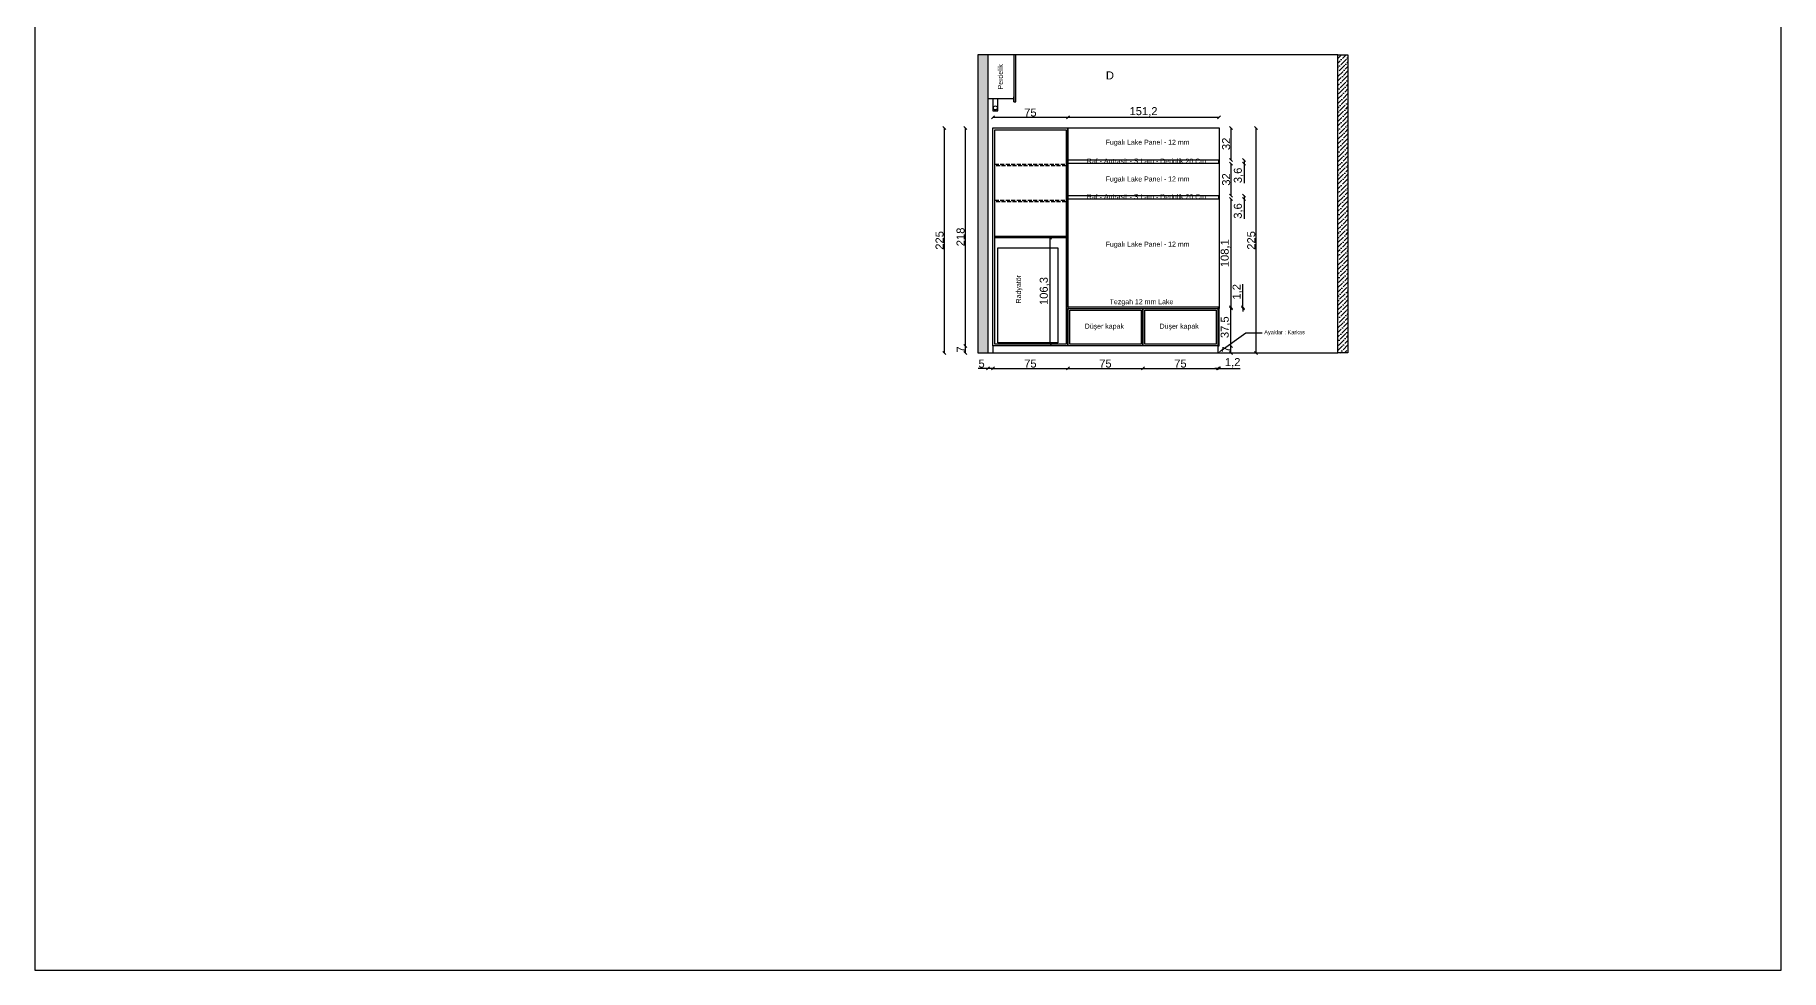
# Model space of a CAD drawing. Header units: millimetres. Extents: x -1860 to 15304, y 307 to 22353.
# Drawn here: x -1860 to -114, y 20295 to 21230 of the extents above; entities that cross this region are included whole.
import ezdxf
from ezdxf import colors
from ezdxf.entities.mleader import LeaderData, LeaderLine
from ezdxf.math import Vec2, Vec3

# ---------------------------------------------------------------- set-up
doc = ezdxf.new("R2010")
doc.units = ezdxf.units.MM
doc.linetypes.add('JIS_02_4.0', pattern=[5.5, 4, -1.5])
doc.styles.get("Standard").update_dxf_attribs({"font": 'arial.ttf'})
doc.dimstyles.new('ISO-25', dxfattribs={"dimtxt": 8, "dimasz": 3, "dimexe": 1.25, "dimexo": 0.625, "dimtad": 1, "dimtxsty": 'Standard', "dimblk": 'OBLIQUE', "dimcen": 2.5, "dimse1": 1, "dimse2": 1, "dimadec": 0, "dimazin": 0, "dimtfac": 1, "dimtmove": 0, "dimatfit": 3, "dimldrblk": 'OBLIQUE', "dimfxl": 1, "dimarcsym": 0})
pattern_1 = [(45, (-1436.4363, 21045.599), (1.683798, 6.173926), [7.9375, -1.5875, 0, -1.5875])]

# ---------------------------------------------------------------- blocks, each defined once
blk = doc.blocks.new('_Oblique')
at = {"color": 0, "linetype": 'ByBlock', "lineweight": -2}
blk.add_line((-0.5, -0.5), (0.5, 0.5), dxfattribs=at)
blk = doc.blocks.new('*D281')
at = {"color": 0, "lineweight": -2, "transparency": 16777216}
blk.add_line((-844.9, 21027.4), (-844.9, 20921.1), dxfattribs=at)
at = {"layer": 'Defpoints', "color": 0, "transparency": 16777216}
for p in [(-828.7, 21027.4), (-844.9, 20921.1), (-828.7, 20921.1)]:
    blk.add_point(p, dxfattribs=at)
at = {"color": 0, "lineweight": -2, "transparency": 16777216, "xscale": 3, "yscale": 3, "zscale": 3}
for p, rotation in [((-844.9, 21027.4), 90), ((-844.9, 20921.1), 270)]:
    blk.add_blockref('_Oblique', p, dxfattribs=dict(at, rotation=rotation))
at = {"color": 0, "transparency": 16777216, "insert": (-850.3, 20974.2), "char_height": 8, "attachment_point": 5, "rotation": 90}
blk.add_mtext('106,3', dxfattribs=at)
blk = doc.blocks.new('*D282')
at = {"color": 0, "lineweight": -2, "transparency": 16777216}
blk.add_line((-664, 21137.3), (-664, 21105.3), dxfattribs=at)
at = {"layer": 'Defpoints', "color": 0, "transparency": 16777216}
for p in [(-675.7, 21137.3), (-676.2, 21105.3), (-664, 21105.3)]:
    blk.add_point(p, dxfattribs=at)
at = {"color": 0, "lineweight": -2, "transparency": 16777216, "xscale": 3, "yscale": 3, "zscale": 3}
for p, rotation in [((-664, 21137.3), 90), ((-664, 21105.3), 270)]:
    blk.add_blockref('_Oblique', p, dxfattribs=dict(at, rotation=rotation))
at = {"color": 0, "transparency": 16777216, "insert": (-668.7, 21121.3), "char_height": 8, "attachment_point": 5, "rotation": 90}
blk.add_mtext('32', dxfattribs=at)
blk = doc.blocks.new('*D283')
at = {"color": 0, "lineweight": -2, "transparency": 16777216}
for p, q in [((-650.8, 21105.3), (-650.8, 21101.7)), ((-650.8, 21101.7), (-650.8, 21081.9))]:
    blk.add_line(p, q, dxfattribs=at)
at = {"layer": 'Defpoints', "color": 0, "transparency": 16777216}
for p in [(-676.2, 21105.3), (-676.2, 21101.7), (-650.8, 21101.7)]:
    blk.add_point(p, dxfattribs=at)
at = {"color": 0, "lineweight": -2, "transparency": 16777216, "xscale": 3, "yscale": 3, "zscale": 3}
for p, rotation in [((-650.8, 21105.3), 90), ((-650.8, 21101.7), 270)]:
    blk.add_blockref('_Oblique', p, dxfattribs=dict(at, rotation=rotation))
at = {"color": 0, "transparency": 16777216, "insert": (-656.3, 21089.8), "char_height": 8, "attachment_point": 5, "rotation": 90}
blk.add_mtext('3,6', dxfattribs=at)
blk = doc.blocks.new('*D284')
at = {"color": 0, "lineweight": -2, "transparency": 16777216}
blk.add_line((-664, 21101.7), (-664, 21069.7), dxfattribs=at)
at = {"layer": 'Defpoints', "color": 0, "transparency": 16777216}
for p in [(-676.2, 21101.7), (-676.2, 21069.7), (-664, 21069.7)]:
    blk.add_point(p, dxfattribs=at)
at = {"color": 0, "lineweight": -2, "transparency": 16777216, "xscale": 3, "yscale": 3, "zscale": 3}
for p, rotation in [((-664, 21101.7), 90), ((-664, 21069.7), 270)]:
    blk.add_blockref('_Oblique', p, dxfattribs=dict(at, rotation=rotation))
at = {"color": 0, "transparency": 16777216, "insert": (-668.7, 21085.7), "char_height": 8, "attachment_point": 5, "rotation": 90}
blk.add_mtext('32', dxfattribs=at)
blk = doc.blocks.new('*D285')
at = {"color": 0, "lineweight": -2, "transparency": 16777216}
for p, q in [((-650.8, 21069.7), (-650.8, 21066.1)), ((-650.8, 21066.1), (-650.8, 21046.3))]:
    blk.add_line(p, q, dxfattribs=at)
at = {"layer": 'Defpoints', "color": 0, "transparency": 16777216}
for p in [(-676.2, 21069.7), (-676.2, 21066.1), (-650.8, 21066.1)]:
    blk.add_point(p, dxfattribs=at)
at = {"color": 0, "lineweight": -2, "transparency": 16777216, "xscale": 3, "yscale": 3, "zscale": 3}
for p, rotation in [((-650.8, 21069.7), 90), ((-650.8, 21066.1), 270)]:
    blk.add_blockref('_Oblique', p, dxfattribs=dict(at, rotation=rotation))
at = {"color": 0, "transparency": 16777216, "insert": (-656.3, 21054.2), "char_height": 8, "attachment_point": 5, "rotation": 90}
blk.add_mtext('3,6', dxfattribs=at)
blk = doc.blocks.new('*D286')
at = {"color": 0, "lineweight": -2, "transparency": 16777216}
blk.add_line((-664, 21066.1), (-664, 20958), dxfattribs=at)
at = {"layer": 'Defpoints', "color": 0, "transparency": 16777216}
for p in [(-676.2, 21066.1), (-675.7, 20958), (-664, 20958)]:
    blk.add_point(p, dxfattribs=at)
at = {"color": 0, "lineweight": -2, "transparency": 16777216, "xscale": 3, "yscale": 3, "zscale": 3}
for p, rotation in [((-664, 21066.1), 90), ((-664, 20958), 270)]:
    blk.add_blockref('_Oblique', p, dxfattribs=dict(at, rotation=rotation))
at = {"color": 0, "transparency": 16777216, "insert": (-669.4, 21012), "char_height": 8, "attachment_point": 5, "rotation": 90}
blk.add_mtext('108,1', dxfattribs=at)
blk = doc.blocks.new('*D287')
at = {"color": 0, "lineweight": -2, "transparency": 16777216}
blk.add_line((-901.9, 21147.9), (-826.9, 21147.9), dxfattribs=at)
at = {"layer": 'Defpoints', "color": 0, "transparency": 16777216}
for p in [(-826.9, 21147.9), (-901.9, 21137.3), (-826.9, 21137.3)]:
    blk.add_point(p, dxfattribs=at)
at = {"color": 0, "lineweight": -2, "transparency": 16777216, "xscale": 3, "yscale": 3, "zscale": 3, "rotation": 180}
blk.add_blockref('_Oblique', (-901.9, 21147.9), dxfattribs=at)
at = {"color": 0, "lineweight": -2, "transparency": 16777216, "xscale": 3, "yscale": 3, "zscale": 3}
blk.add_blockref('_Oblique', (-826.9, 21147.9), dxfattribs=at)
at = {"color": 0, "transparency": 16777216, "insert": (-864.4, 21152.6), "char_height": 8, "attachment_point": 5}
blk.add_mtext('75', dxfattribs=at)
blk = doc.blocks.new('*D288')
at = {"color": 0, "lineweight": -2, "transparency": 16777216}
blk.add_line((-826.9, 21147.9), (-675.7, 21147.9), dxfattribs=at)
at = {"layer": 'Defpoints', "color": 0, "transparency": 16777216}
for p in [(-675.7, 21147.9), (-826.9, 21137.3), (-675.7, 21137.3)]:
    blk.add_point(p, dxfattribs=at)
at = {"color": 0, "lineweight": -2, "transparency": 16777216, "xscale": 3, "yscale": 3, "zscale": 3, "rotation": 180}
blk.add_blockref('_Oblique', (-826.9, 21147.9), dxfattribs=at)
at = {"color": 0, "lineweight": -2, "transparency": 16777216, "xscale": 3, "yscale": 3, "zscale": 3}
blk.add_blockref('_Oblique', (-675.7, 21147.9), dxfattribs=at)
at = {"color": 0, "transparency": 16777216, "insert": (-751.3, 21153.3), "char_height": 8, "attachment_point": 5}
blk.add_mtext('151,2', dxfattribs=at)
blk = doc.blocks.new('*D289')
at = {"color": 0, "lineweight": -2, "transparency": 16777216}
blk.add_line((-901.9, 20896.9), (-826.9, 20896.9), dxfattribs=at)
at = {"layer": 'Defpoints', "color": 0, "transparency": 16777216}
for p in [(-901.9, 20919.3), (-826.9, 20919.3), (-826.9, 20896.9)]:
    blk.add_point(p, dxfattribs=at)
at = {"color": 0, "lineweight": -2, "transparency": 16777216, "xscale": 3, "yscale": 3, "zscale": 3, "rotation": 180}
blk.add_blockref('_Oblique', (-901.9, 20896.9), dxfattribs=at)
at = {"color": 0, "lineweight": -2, "transparency": 16777216, "xscale": 3, "yscale": 3, "zscale": 3}
blk.add_blockref('_Oblique', (-826.9, 20896.9), dxfattribs=at)
at = {"color": 0, "transparency": 16777216, "insert": (-864.4, 20901.6), "char_height": 8, "attachment_point": 5}
blk.add_mtext('75', dxfattribs=at)
blk = doc.blocks.new('*D290')
at = {"color": 0, "lineweight": -2, "transparency": 16777216}
blk.add_line((-826.9, 20896.9), (-751.9, 20896.9), dxfattribs=at)
at = {"layer": 'Defpoints', "color": 0, "transparency": 16777216}
for p in [(-826.9, 20919.3), (-751.9, 20919.3), (-751.9, 20896.9)]:
    blk.add_point(p, dxfattribs=at)
at = {"color": 0, "lineweight": -2, "transparency": 16777216, "xscale": 3, "yscale": 3, "zscale": 3, "rotation": 180}
blk.add_blockref('_Oblique', (-826.9, 20896.9), dxfattribs=at)
at = {"color": 0, "lineweight": -2, "transparency": 16777216, "xscale": 3, "yscale": 3, "zscale": 3}
blk.add_blockref('_Oblique', (-751.9, 20896.9), dxfattribs=at)
at = {"color": 0, "transparency": 16777216, "insert": (-789.4, 20901.6), "char_height": 8, "attachment_point": 5}
blk.add_mtext('75', dxfattribs=at)
blk = doc.blocks.new('*D291')
at = {"color": 0, "lineweight": -2, "transparency": 16777216}
blk.add_line((-751.9, 20896.9), (-676.9, 20896.9), dxfattribs=at)
at = {"layer": 'Defpoints', "color": 0, "transparency": 16777216}
for p in [(-751.9, 20919.3), (-676.9, 20915.8), (-676.9, 20896.9)]:
    blk.add_point(p, dxfattribs=at)
at = {"color": 0, "lineweight": -2, "transparency": 16777216, "xscale": 3, "yscale": 3, "zscale": 3, "rotation": 180}
blk.add_blockref('_Oblique', (-751.9, 20896.9), dxfattribs=at)
at = {"color": 0, "lineweight": -2, "transparency": 16777216, "xscale": 3, "yscale": 3, "zscale": 3}
blk.add_blockref('_Oblique', (-676.9, 20896.9), dxfattribs=at)
at = {"color": 0, "transparency": 16777216, "insert": (-714.4, 20901.6), "char_height": 8, "attachment_point": 5}
blk.add_mtext('75', dxfattribs=at)
blk = doc.blocks.new('*D292')
at = {"color": 0, "lineweight": -2, "transparency": 16777216}
for p, q in [((-676.9, 20896.9), (-679.9, 20896.9)), ((-676.9, 20896.9), (-675.7, 20896.9)), ((-675.7, 20896.9), (-654.7, 20896.9))]:
    blk.add_line(p, q, dxfattribs=at)
at = {"layer": 'Defpoints', "color": 0, "transparency": 16777216}
for p in [(-676.9, 20915.8), (-675.7, 20919.3), (-675.7, 20896.9)]:
    blk.add_point(p, dxfattribs=at)
at = {"color": 0, "lineweight": -2, "transparency": 16777216, "xscale": 3, "yscale": 3, "zscale": 3}
blk.add_blockref('_Oblique', (-676.9, 20896.9), dxfattribs=at)
at = {"color": 0, "lineweight": -2, "transparency": 16777216, "xscale": 3, "yscale": 3, "zscale": 3, "rotation": 180}
blk.add_blockref('_Oblique', (-675.7, 20896.9), dxfattribs=at)
at = {"color": 0, "transparency": 16777216, "insert": (-662.2, 20902.4), "char_height": 8, "attachment_point": 5}
blk.add_mtext('1,2', dxfattribs=at)
blk = doc.blocks.new('*D293')
at = {"color": 0, "lineweight": -2, "transparency": 16777216}
blk.add_line((-664, 20912.3), (-664, 20919.3), dxfattribs=at)
at = {"layer": 'Defpoints', "color": 0, "transparency": 16777216}
for p in [(-676.9, 20919.3), (-664, 20919.3), (-676.9, 20912.3)]:
    blk.add_point(p, dxfattribs=at)
at = {"color": 0, "lineweight": -2, "transparency": 16777216, "xscale": 3, "yscale": 3, "zscale": 3}
for p, rotation in [((-664, 20919.3), 90), ((-664, 20912.3), 270)]:
    blk.add_blockref('_Oblique', p, dxfattribs=dict(at, rotation=rotation))
at = {"color": 0, "transparency": 16777216, "insert": (-668.6, 20915.8), "char_height": 8, "attachment_point": 5, "rotation": 90}
blk.add_mtext('7', dxfattribs=at)
blk = doc.blocks.new('*D294')
at = {"color": 0, "lineweight": -2, "transparency": 16777216}
blk.add_line((-664, 20919.3), (-664, 20956.8), dxfattribs=at)
at = {"layer": 'Defpoints', "color": 0, "transparency": 16777216}
for p in [(-675.4, 20956.8), (-664, 20956.8), (-676.9, 20919.3)]:
    blk.add_point(p, dxfattribs=at)
at = {"color": 0, "lineweight": -2, "transparency": 16777216, "xscale": 3, "yscale": 3, "zscale": 3}
for p, rotation in [((-664, 20956.8), 90), ((-664, 20919.3), 270)]:
    blk.add_blockref('_Oblique', p, dxfattribs=dict(at, rotation=rotation))
at = {"color": 0, "transparency": 16777216, "insert": (-669.4, 20938), "char_height": 8, "attachment_point": 5, "rotation": 90}
blk.add_mtext('37,5', dxfattribs=at)
blk = doc.blocks.new('*D295')
at = {"color": 0, "lineweight": -2, "transparency": 16777216}
for p, q in [((-652, 20958), (-652, 20980.9)), ((-652, 20956.8), (-652, 20958)), ((-652, 20956.8), (-652, 20953.8))]:
    blk.add_line(p, q, dxfattribs=at)
at = {"layer": 'Defpoints', "color": 0, "transparency": 16777216}
for p in [(-675.7, 20958), (-675.4, 20956.8), (-652, 20958)]:
    blk.add_point(p, dxfattribs=at)
at = {"color": 0, "lineweight": -2, "transparency": 16777216, "xscale": 3, "yscale": 3, "zscale": 3}
for p, rotation in [((-652, 20958), 270), ((-652, 20956.8), 90)]:
    blk.add_blockref('_Oblique', p, dxfattribs=dict(at, rotation=rotation))
at = {"color": 0, "transparency": 16777216, "insert": (-657.5, 20973.4), "char_height": 8, "attachment_point": 5, "rotation": 90}
blk.add_mtext('1,2', dxfattribs=at)
blk = doc.blocks.new('*D296')
at = {"color": 0, "lineweight": -2, "transparency": 16777216}
blk.add_line((-638.9, 21137.3), (-638.9, 20912.3), dxfattribs=at)
at = {"layer": 'Defpoints', "color": 0, "transparency": 16777216}
for p in [(-675.7, 21137.3), (-675.7, 20912.3), (-638.9, 20912.3)]:
    blk.add_point(p, dxfattribs=at)
at = {"color": 0, "lineweight": -2, "transparency": 16777216, "xscale": 3, "yscale": 3, "zscale": 3}
for p, rotation in [((-638.9, 21137.3), 90), ((-638.9, 20912.3), 270)]:
    blk.add_blockref('_Oblique', p, dxfattribs=dict(at, rotation=rotation))
at = {"color": 0, "transparency": 16777216, "insert": (-643.6, 21024.8), "char_height": 8, "attachment_point": 5, "rotation": 90}
blk.add_mtext('225', dxfattribs=at)
blk = doc.blocks.new('*D297')
at = {"color": 0, "lineweight": -2, "transparency": 16777216}
for p, q in [((-906.9, 20896.9), (-916.5, 20896.9)), ((-901.9, 20896.9), (-906.9, 20896.9))]:
    blk.add_line(p, q, dxfattribs=at)
at = {"layer": 'Defpoints', "color": 0, "transparency": 16777216}
for p in [(-906.9, 20912.3), (-906.9, 20896.9), (-901.9, 20912.3)]:
    blk.add_point(p, dxfattribs=at)
at = {"color": 0, "lineweight": -2, "transparency": 16777216, "xscale": 3, "yscale": 3, "zscale": 3, "rotation": 180}
blk.add_blockref('_Oblique', (-906.9, 20896.9), dxfattribs=at)
at = {"color": 0, "lineweight": -2, "transparency": 16777216, "xscale": 3, "yscale": 3, "zscale": 3}
blk.add_blockref('_Oblique', (-901.9, 20896.9), dxfattribs=at)
at = {"color": 0, "transparency": 16777216, "insert": (-913.2, 20901.6), "char_height": 8, "attachment_point": 5}
blk.add_mtext('5', dxfattribs=at)
blk = doc.blocks.new('*D307')
at = {"color": 0, "lineweight": -2, "transparency": 16777216}
blk.add_line((-929.5, 21137.3), (-929.5, 20919.3), dxfattribs=at)
at = {"layer": 'Defpoints', "color": 0, "transparency": 16777216}
for p in [(-901.9, 21137.3), (-929.5, 20919.3), (-901.9, 20919.3)]:
    blk.add_point(p, dxfattribs=at)
at = {"color": 0, "lineweight": -2, "transparency": 16777216, "xscale": 3, "yscale": 3, "zscale": 3}
for p, rotation in [((-929.5, 21137.3), 90), ((-929.5, 20919.3), 270)]:
    blk.add_blockref('_Oblique', p, dxfattribs=dict(at, rotation=rotation))
at = {"color": 0, "transparency": 16777216, "insert": (-934.2, 21028.3), "char_height": 8, "attachment_point": 5, "rotation": 90}
blk.add_mtext('218', dxfattribs=at)
blk = doc.blocks.new('*D308')
at = {"color": 0, "lineweight": -2, "transparency": 16777216}
blk.add_line((-929.5, 20919.3), (-929.5, 20912.3), dxfattribs=at)
at = {"layer": 'Defpoints', "color": 0, "transparency": 16777216}
for p in [(-901.9, 20919.3), (-929.5, 20912.3), (-901.9, 20912.3)]:
    blk.add_point(p, dxfattribs=at)
at = {"color": 0, "lineweight": -2, "transparency": 16777216, "xscale": 3, "yscale": 3, "zscale": 3}
for p, rotation in [((-929.5, 20919.3), 90), ((-929.5, 20912.3), 270)]:
    blk.add_blockref('_Oblique', p, dxfattribs=dict(at, rotation=rotation))
at = {"color": 0, "transparency": 16777216, "insert": (-934.1, 20915.8), "char_height": 8, "attachment_point": 5, "rotation": 90}
blk.add_mtext('7', dxfattribs=at)
blk = doc.blocks.new('*D309')
at = {"color": 0, "lineweight": -2, "transparency": 16777216}
blk.add_line((-950.5, 21137.3), (-950.5, 20912.3), dxfattribs=at)
at = {"layer": 'Defpoints', "color": 0, "transparency": 16777216}
for p in [(-901.9, 21137.3), (-950.5, 20912.3), (-901.9, 20912.3)]:
    blk.add_point(p, dxfattribs=at)
at = {"color": 0, "lineweight": -2, "transparency": 16777216, "xscale": 3, "yscale": 3, "zscale": 3}
for p, rotation in [((-950.5, 21137.3), 90), ((-950.5, 20912.3), 270)]:
    blk.add_blockref('_Oblique', p, dxfattribs=dict(at, rotation=rotation))
at = {"color": 0, "transparency": 16777216, "insert": (-955.2, 21024.8), "char_height": 8, "attachment_point": 5, "rotation": 90}
blk.add_mtext('225', dxfattribs=at)

msp = doc.modelspace()

# ---------------------------------------------------------------- hatches: boundary and pattern name
h = msp.add_hatch()
h.set_pattern_fill('ANSI36', color=256)
h.set_pattern_definition(pattern_1)
h.paths.add_polyline_path([(-556.9181, 20912.25849), (-546.9181, 20912.25849), (-546.9181, 21210.25849), (-556.9181, 21210.25849)])
h.paths.add_polyline_path([(-556.9181, 20912.25849), (-546.9181, 20912.25849), (-546.9181, 21210.25849), (-556.9181, 21210.25849)])
h.paths.add_polyline_path([(-906.9181, 21210.25849), (-916.9181, 21210.25849), (-916.9181, 20912.25849), (-906.9181, 20912.25849)])
h = msp.add_hatch()
h.set_pattern_fill('ANSI36', color=256)
h.set_pattern_definition(pattern_1)
h.paths.add_polyline_path([(-556.9181, 20912.25849), (-546.9181, 20912.25849), (-546.9181, 21210.25849), (-556.9181, 21210.25849)])

# ---------------------------------------------------------------- linework, layer by layer
for p, q in [((-880.9181, 21166.25849), (-906.9181, 21166.25849)), ((-880.9181, 21163.25849), (-880.9181, 21168.25849)), ((-901.9181, 20919.25849), (-901.9181, 20912.25849)), ((-676.9181, 20919.25849), (-676.9181, 20912.25849))]:
    msp.add_line(p, q)
for points in [[(-113.91724, 22352.78179), (-1859.6228, 22352.78179), (-1859.6228, 20295.24647), (-113.91724, 20295.24647)], [(-556.9181, 20912.25849), (-556.9181, 21210.25849), (-906.9181, 21210.25849), (-906.9181, 20912.25849)], [(-880.9181, 21210.25849), (-880.9181, 21163.25849), (-878.9181, 21163.25849), (-878.9181, 21210.25849)], [(-826.9181, 20919.25849), (-901.9181, 20919.25849), (-901.9181, 21137.25849), (-826.9181, 21137.25849)], [(-828.7181, 20921.05849), (-900.1181, 20921.05849), (-900.1181, 21135.45849), (-828.7181, 21135.45849)], [(-751.9181, 20919.25849), (-826.9181, 20919.25849), (-826.9181, 20956.75849), (-751.9181, 20956.75849)], [(-753.7181, 20921.05849), (-825.1181, 20921.05849), (-825.1181, 20954.95849), (-753.7181, 20954.95849)], [(-676.9181, 20919.25849), (-751.9181, 20919.25849), (-751.9181, 20956.75849), (-676.9181, 20956.75849)], [(-678.7181, 20921.05849), (-750.1181, 20921.05849), (-750.1181, 20954.95849), (-678.7181, 20954.95849)]]:
    msp.add_lwpolyline(points, close=True)
for points in [[(-906.9181, 21210.25849), (-916.9181, 21210.25849), (-916.9181, 20912.25849), (-906.9181, 20912.25849)], [(-556.9181, 21210.25849), (-546.9181, 21210.25849), (-546.9181, 20912.25849), (-556.9181, 20912.25849)]]:
    msp.add_lwpolyline(points)
at = {"color": 1}
for points in [[(-901.9181, 21166.25849), (-901.9181, 21154.25849), (-896.9181, 21154.25849), (-896.9181, 21166.25849)], [(-828.7181, 21027.35849), (-900.1181, 21027.35849), (-900.1181, 21029.15849), (-828.7181, 21029.15849)], [(-675.4181, 20957.95849), (-826.9181, 20957.95849), (-826.9181, 20956.75849), (-675.4181, 20956.75849)], [(-676.9181, 20956.75849), (-676.9181, 20919.25849), (-675.7181, 20919.25849), (-675.7181, 20956.75849)]]:
    msp.add_lwpolyline(points, close=True, dxfattribs=at)
at = {"color": 6}
msp.add_lwpolyline([(-675.7181, 20957.95849), (-826.9181, 20957.95849), (-826.9181, 21137.25849), (-675.7181, 21137.25849)], close=True, dxfattribs=at)
at = {"color": 252, "linetype": 'JIS_02_4.0'}
for points in [[(-828.7181, 21099.35849), (-900.1181, 21099.35849), (-900.1181, 21101.15849), (-828.7181, 21101.15849)], [(-828.7181, 21063.35849), (-900.1181, 21063.35849), (-900.1181, 21065.15849), (-828.7181, 21065.15849)]]:
    msp.add_lwpolyline(points, close=True, dxfattribs=at)
at = {"color": 5}
for points in [[(-826.9181, 21105.25849), (-676.2181, 21105.25849), (-676.2181, 21101.65849), (-826.9181, 21101.65849)], [(-826.9181, 21069.65849), (-676.2181, 21069.65849), (-676.2181, 21066.05849), (-826.9181, 21066.05849)], [(-896.9181, 20922.25849), (-896.9181, 21017.25849), (-836.9181, 21017.25849), (-836.9181, 20922.25849)]]:
    msp.add_lwpolyline(points, close=True, dxfattribs=at)
at = {"color": 1}
msp.add_circle((-899.44039, 21157.29424), 1.9957, dxfattribs=at)

# ---------------------------------------------------------------- texts
at = {"color": 1, "char_height": 5, "width": 62.1296792, "attachment_point": 1, "rotation": 90}
for s, insert in [('Perdelik', (-896.89012, 21175.73514)), ('Radyatör', (-878.82041, 20961.78119))]:
    msp.add_mtext(s, dxfattribs=dict(at, insert=insert))
at = {"color": 1, "attachment_point": 1}
for s, insert, char_height, width in [('D', (-788.93998, 21193.77791), 8, 7.0048524), ('Tezgah 12 mm Lake', (-785.13351, 20966.03552), 5, 76.6446631), ('Düşer kapak', (-810.10305, 20941.55107), 5, 62.1296792), ('Düşer kapak', (-735.24283, 20941.55107), 5, 62.1296792)]:
    msp.add_mtext(s, dxfattribs=dict(at, insert=insert, char_height=char_height, width=width))
at = {"color": 6, "char_height": 5, "width": 88.0556226, "attachment_point": 1}
for insert in [(-789.19382, 21125.49209), (-789.19382, 21088.70733), (-789.19382, 21023.52731)]:
    msp.add_mtext('Fugalı Lake Panel - 12 mm', dxfattribs=dict(at, insert=insert))
at = {"color": 252, "char_height": 5, "width": 118.8843728, "attachment_point": 1}
for insert in [(-807.98954, 21106.63654), (-807.98954, 21071.03654)]:
    msp.add_mtext('Raf - Antrasit - S.Lam - Derinlik 20 Cm', dxfattribs=dict(at, insert=insert))

# ---------------------------------------------------------------- dimensions: what is measured, and where the dimension line sits
for base, p1, p2, picture, middle in [((-675.7181, 21147.86046), (-826.9181, 21137.25849), (-675.7181, 21137.25849), '*D288', (-751.3181, 21153.2931)), ((-826.9181, 21147.86046), (-901.9181, 21137.25849), (-826.9181, 21137.25849), '*D287', (-864.4181, 21152.55367)), ((-826.9181, 20896.94966), (-901.9181, 20919.25849), (-826.9181, 20919.25849), '*D289', (-864.4181, 20901.64287)), ((-751.9181, 20896.94966), (-826.9181, 20919.25849), (-751.9181, 20919.25849), '*D290', (-789.4181, 20901.64287)), ((-676.9181, 20896.94966), (-751.9181, 20919.25849), (-676.9181, 20915.75849), '*D291', (-714.4181, 20901.64287)), ((-675.7181, 20896.94966), (-676.9181, 20915.75849), (-675.7181, 20919.25849), '*D292', (-662.22816, 20902.3823)), ((-906.9181, 20896.94966), (-901.9181, 20912.25849), (-906.9181, 20912.25849), '*D297', (-913.19521, 20901.64287))]:
    dim = msp.add_linear_dim(base=base, p1=p1, p2=p2, dimstyle='ISO-25')
    dim.commit()
    dim.dimension.update_dxf_attribs({"geometry": picture, "text_midpoint": middle})
for base, p1, p2, picture, middle in [((-950.46197, 20912.25849), (-901.9181, 21137.25849), (-901.9181, 20912.25849), '*D309', (-955.17155, 21024.75849)), ((-929.46669, 20919.25849), (-901.9181, 21137.25849), (-901.9181, 20919.25849), '*D307', (-934.17627, 21028.25849)), ((-663.99158, 21105.25849), (-675.7181, 21137.25849), (-676.2181, 21105.25849), '*D282', (-668.7039, 21121.25849)), ((-638.87684, 20912.25849), (-675.7181, 21137.25849), (-675.7181, 20912.25849), '*D296', (-643.58642, 21024.75849)), ((-663.99158, 21069.65849), (-676.2181, 21101.65849), (-676.2181, 21069.65849), '*D284', (-668.7039, 21085.65849)), ((-663.99158, 20957.95849), (-676.2181, 21066.05849), (-675.7181, 20957.95849), '*D286', (-669.42422, 21012.00849)), ((-663.99158, 20956.75849), (-676.9181, 20919.25849), (-675.4181, 20956.75849), '*D294', (-669.42422, 20938.00849)), ((-929.46669, 20912.25849), (-901.9181, 20919.25849), (-901.9181, 20912.25849), '*D308', (-934.09169, 20915.75849)), ((-663.99158, 20919.25849), (-676.9181, 20912.25849), (-676.9181, 20919.25849), '*D293', (-668.61658, 20915.75849))]:
    dim = msp.add_linear_dim(base=base, p1=p1, p2=p2, angle=90, dimstyle='ISO-25')
    dim.commit()
    dim.dimension.update_dxf_attribs({"geometry": picture, "text_midpoint": middle})
for base, p1, p2, picture, middle in [((-650.82651, 21101.65849), (-676.2181, 21105.25849), (-676.2181, 21101.65849), '*D283', (-650.82651, 21089.75655)), ((-650.82651, 21066.05849), (-676.2181, 21069.65849), (-676.2181, 21066.05849), '*D285', (-650.82651, 21054.15655)), ((-652.03546, 20957.95849), (-675.4181, 20956.75849), (-675.7181, 20957.95849), '*D295', (-652.03546, 20973.44843))]:
    dim = msp.add_linear_dim(base=base, p1=p1, p2=p2, angle=90, dimstyle='ISO-25')
    dim.commit()
    dim.dimension.update_dxf_attribs({"geometry": picture, "text_midpoint": middle, "dimtype": 160})
at = {"color": 6}
dim = msp.add_linear_dim(base=(-844.86407, 20921.05849), p1=(-828.7181, 21027.35849), p2=(-828.7181, 20921.05849), angle=90, dimstyle='ISO-25', dxfattribs=at)
dim.commit()
dim.dimension.update_dxf_attribs({"geometry": '*D281', "text_midpoint": (-850.29671, 20974.20849)})

# ---------------------------------------------------------------- leaders
at = {"color": 5}
ml = msp.add_multileader_mtext('Standard', dxfattribs=at)
ml.set_content('Ayaklar : Karkas', color=5)
ml.set_leader_properties()
ml.build(insert=Vec2(0, 0))
ml.multileader.update_dxf_attribs({"dogleg_length": 0.36})
ctx = ml.context
ctx.base_point, ctx.plane_origin = Vec3(-632.60028, 20932.42351), Vec3(-1293.93629, 20266.59896)
notes = []
notes.append((ctx, [(0, (1, 1, 0), (-649.05108, 20932.42351), (1, 0), 16.4508, [(0, [(-676.9181, 20912.25849)], 0, [])])]))
ctx.mtext.insert, ctx.mtext.width = Vec3(-630.60028, 20935.00951), 50.5985799
for ctx, leaders in notes:
    for number, flags, end, landing, length, lines in leaders:
        leader = LeaderData()
        leader.index, (leader.has_last_leader_line, leader.has_dogleg_vector, leader.attachment_direction) = number, flags
        leader.last_leader_point, leader.dogleg_vector, leader.dogleg_length = Vec3(end), Vec3(landing), length
        for number, points, colour, breaks in lines:
            line = LeaderLine()
            line.index, line.vertices, line.color, line.breaks = number, Vec3.list(points), colors.encode_raw_color(colour), breaks
            leader.lines.append(line)
        ctx.leaders.append(leader)

doc.saveas('drawing.dxf')
